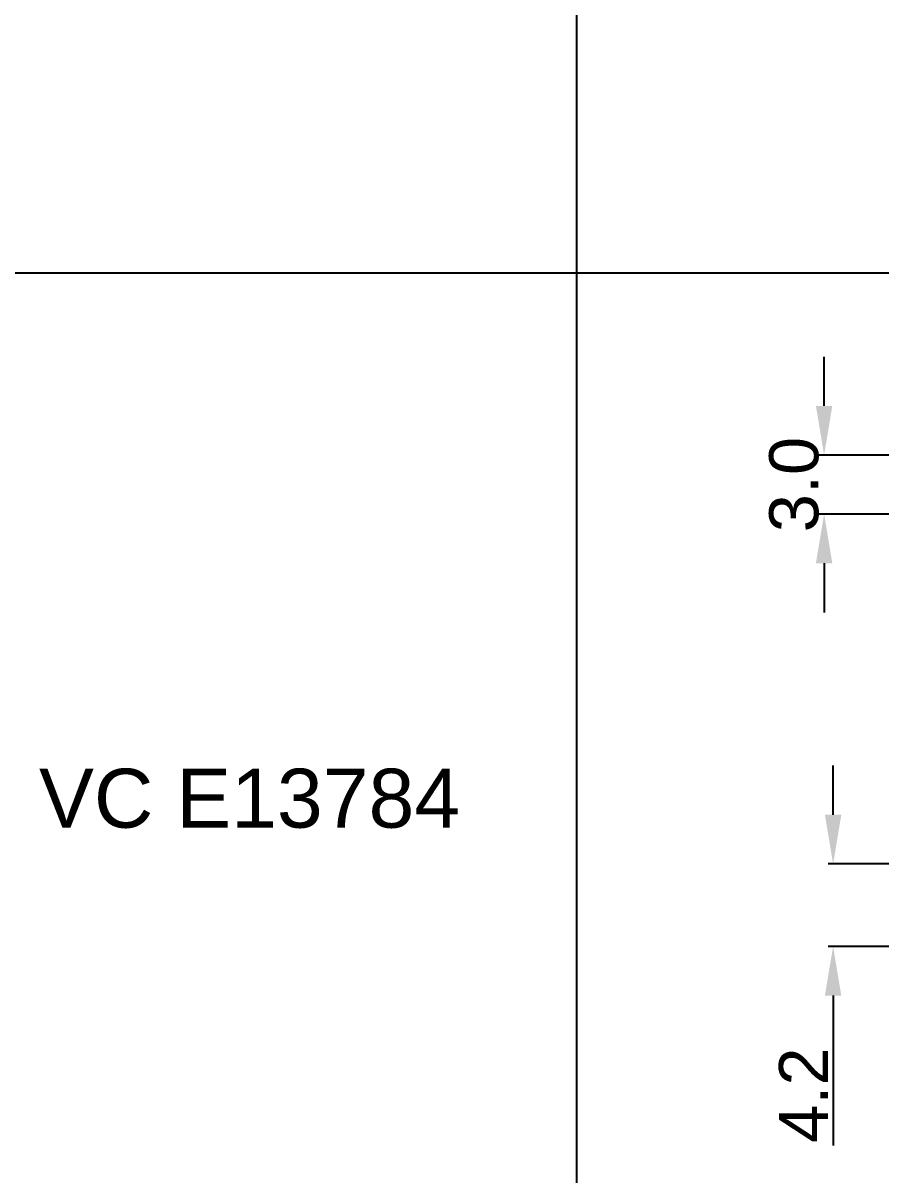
# Model space of a CAD drawing. Header units: millimetres. Extents: x 7018 to 13530, y 4187 to 5692.
# Drawn here: x 8005.5 to 8049.2, y 5078.7 to 5137.3 of the extents above; entities that cross this region are included whole.
import ezdxf

# ---------------------------------------------------------------- set-up
doc = ezdxf.new("R2010")
doc.units = ezdxf.units.MM
doc.layers.add('Dimension', color=3, linetype='Continuous')
doc.styles.get("Standard").update_dxf_attribs({"font": 'arial.ttf'})
doc.dimstyles.new('Standard$0', dxfattribs={"dimtxt": 2.3, "dimasz": 2, "dimexe": 1, "dimexo": 1, "dimgap": 1, "dimtad": 1, "dimdec": 1, "dimzin": 0, "dimdsep": 46, "dimtxsty": 'Standard', "dimcen": 0, "dimclrd": 4, "dimclre": 4, "dimclrt": 4, "dimadec": 1, "dimazin": 0, "dimtfac": 1, "dimtdec": 1, "dimtofl": 0, "dimtmove": 0, "dimatfit": 0, "dimfxl": 1, "dimtfillclr": 256, "dimtolj": 1, "dimtzin": 0, "dimlwd": -1, "dimlwe": -1, "dimarcsym": 1})

# ---------------------------------------------------------------- blocks, each defined once
blk = doc.blocks.new('*D2229')
at = {"layer": 'Defpoints', "color": 0, "transparency": 16777216}
for p in [(8054.91, 5115.279), (8046.259, 5112.275), (8054.91, 5112.275)]:
    blk.add_point(p, dxfattribs=at)
at = {"layer": 'Dimension', "color": 3, "transparency": 16777216}
for p, q in [((8046.259, 5117.779), (8046.259, 5120.279)), ((8054.66, 5115.279), (8046.009, 5115.279)), ((8054.66, 5112.275), (8046.009, 5112.275)), ((8046.259, 5109.775), (8046.259, 5107.275))]:
    blk.add_line(p, q, dxfattribs=at)
for points in [[(8045.842, 5117.779), (8046.676, 5117.779), (8046.259, 5115.279)], [(8045.842, 5109.775), (8046.676, 5109.775), (8046.259, 5112.275)]]:
    blk.add_solid(points, dxfattribs=at)
at = {"layer": 'Dimension', "transparency": 16777216, "insert": (8044.732, 5113.777), "char_height": 2.5, "attachment_point": 5, "rotation": 90}
blk.add_mtext('\\A1;3.0', dxfattribs=at)
blk = doc.blocks.new('*D2230')
at = {"layer": 'Defpoints', "color": 0, "transparency": 16777216}
for p in [(8054.51, 5094.479), (8046.717, 5090.279), (8054.91, 5090.279)]:
    blk.add_point(p, dxfattribs=at)
at = {"layer": 'Dimension', "color": 3, "transparency": 16777216}
for p, q in [((8046.717, 5096.979), (8046.717, 5099.479)), ((8054.26, 5094.479), (8046.467, 5094.479)), ((8054.66, 5090.279), (8046.467, 5090.279)), ((8046.717, 5087.779), (8046.717, 5080.153))]:
    blk.add_line(p, q, dxfattribs=at)
for points in [[(8046.3, 5096.979), (8047.134, 5096.979), (8046.717, 5094.479)], [(8046.3, 5087.779), (8047.134, 5087.779), (8046.717, 5090.279)]]:
    blk.add_solid(points, dxfattribs=at)
at = {"layer": 'Dimension', "transparency": 16777216, "insert": (8045.212, 5082.716), "char_height": 2.5, "attachment_point": 5, "rotation": 90}
blk.add_mtext('\\A1;4.2', dxfattribs=at)

msp = doc.modelspace()

# ---------------------------------------------------------------- linework, layer by layer
for p, q in [((8033.651, 5242.873), (8033.651, 4986.912)), ((7985.468, 5124.548), (8381.906, 5124.548))]:
    msp.add_line(p, q)

# ---------------------------------------------------------------- texts
at = {"insert": (8017.019, 5097.8), "char_height": 2.9997, "width": 34.34827, "attachment_point": 5}
msp.add_mtext('VC E13784', dxfattribs=at)

# ---------------------------------------------------------------- dimensions: what is measured, and where the dimension line sits
at = {"layer": 'Dimension'}
dim = msp.add_linear_dim(base=(8046.259, 5112.275), p1=(8054.91, 5115.279), p2=(8054.91, 5112.275), angle=90, dimstyle='Standard$0', override={"dimtxt": 2.5, "dimasz": 2.5, "dimexe": 0.25, "dimexo": 0.25, "dimgap": 0.25, "dimclrd": 3, "dimclre": 3, "dimclrt": 256, "dimadec": 2, "dimtdec": 2, "dimatfit": 3}, dxfattribs=at)
dim.commit()
dim.dimension.update_dxf_attribs({"geometry": '*D2229', "text_midpoint": (8046.259, 5113.777), "dimtype": 160})
dim = msp.add_linear_dim(base=(8046.717, 5090.279), p1=(8054.51, 5094.479), p2=(8054.91, 5090.279), angle=90, dimstyle='Standard$0', override={"dimtxt": 2.5, "dimasz": 2.5, "dimexe": 0.25, "dimexo": 0.25, "dimgap": 0.25, "dimclrd": 3, "dimclre": 3, "dimclrt": 256, "dimadec": 2, "dimtdec": 2, "dimatfit": 3}, dxfattribs=at)
dim.commit()
dim.dimension.update_dxf_attribs({"geometry": '*D2230', "text_midpoint": (8045.212, 5082.716)})

doc.saveas('drawing.dxf')
